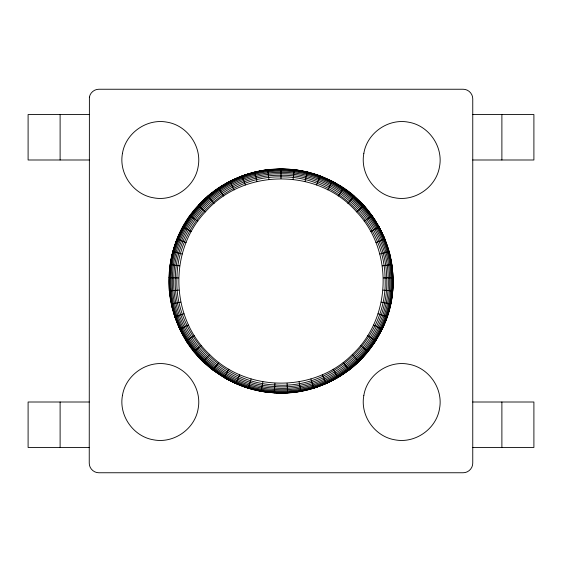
<?xml version="1.0" encoding="UTF-8"?>
<svg xmlns="http://www.w3.org/2000/svg" width="562" height="562" viewBox="0 0 562 562"><rect width="100%" height="100%" fill="white"/><g stroke="black" fill="none" stroke-linecap="round" stroke-linejoin="round"><path stroke-width="0.84" d="M373.484 325.054L382.153 329.184C408.644 276.708 384.949 206.957 332.163 181.322C288.812 158.329 231.291 168.509 198.569 205.116L198.33 205.369C154.466 250.814 161.322 331.98 212.183 369.417L213.012 370.056C227.146 380.776 243.732 388.082 261.182 391.278C274.291 393.562 287.709 393.562 300.818 391.278C318.268 388.082 334.854 380.776 348.988 370.056L349.817 369.417C374.088 350.604 389.937 321.541 392.599 290.947L392.662 290.252C395.255 259.447 384.239 228.312 363.67 205.369L356.582 211.853C318.45 167.975 243.55 167.975 205.418 211.853C168.389 250.687 170.377 317.93 209.647 354.503C247.364 392.669 314.636 392.669 352.353 354.503C391.623 317.93 393.611 250.687 356.582 211.853M383.396 277.965L392.993 277.677L392.599 290.947L383.038 290.097M367.569 351.573C345.707 379.434 309.592 394.819 274.361 392.845L274.93 383.263M170.033 267.596L169.338 271.748L169.38 290.252C168.748 277.214 169.436 264.133 172.92 251.467L182.179 253.996M392.993 277.677L392.662 281L392.557 275.963M293.118 179.278L294.249 169.745L307.316 172.091L320.017 175.969L316.673 184.968M170.307 265.938L170.581 264.281M170.862 262.623C173.061 245.657 180.332 229.689 189.963 215.682L197.768 221.28M392.662 290.252C389.782 321.394 373.941 351.06 348.988 370.056L343.164 362.427M262.883 381.823L261.182 391.278L274.361 392.845M305.061 181.428L307.316 172.091M251.081 378.978L248.278 388.159L235.829 383.537L224.02 377.474L228.903 369.206M172.386 253.497C179.376 227.87 194.859 204.175 217.108 189.359M235.829 383.537L239.707 374.749M327.779 189.865L332.163 181.322L343.593 188.073L354.144 196.124L347.878 203.402M383.607 326.009L374.798 342.279L368.602 350.245M338.226 196.033L343.593 188.073M194.375 335.683L186.254 340.811L193.995 351.601L202.952 361.394L213.012 370.056L218.836 362.427M202.952 361.394L209.647 354.503M363.431 205.116L369.115 212.415L363.431 205.116L349.817 192.583L344.892 189.359M234.221 189.865L229.837 181.322L218.407 188.073L207.856 196.124L198.33 205.369L205.418 211.853M193.995 351.601L201.456 345.546M364.232 221.28L372.037 215.682L379.118 226.907L384.829 238.892L375.929 242.503M310.919 378.978L313.722 388.159L326.171 383.537L337.98 377.474L349.817 369.417M218.52 188.439C232.956 178.049 250.209 172.134 267.751 169.745L268.882 179.278M370.709 231.544L379.118 226.907M180.753 302.103L171.361 304.077L174.859 316.884L179.847 329.184L188.516 325.054M227.673 182.46L244.618 175.028L262.559 170.483L265.91 170.209M174.859 316.884L183.957 313.807M379.821 253.996L389.08 251.467M317.382 386.972L299.441 391.517L289.381 392.346M382.315 265.875L391.819 264.456M193.398 350.245C179.278 333.421 171.712 311.917 169.338 290.252L169.401 290.947L178.962 290.097M392.466 271.762L391.967 267.596M268.425 169.998L272.619 169.654M275.134 169.443L281 168.958L286.866 169.443M286.866 392.557L281 393.042L275.134 392.557M89.246 114.536L28.1 114.536L28.1 159.994L89.246 159.994M472.754 114.536L533.9 114.536L533.9 159.994L472.754 159.994M89.246 402.006L28.1 402.006L28.1 447.464L89.246 447.464M472.754 402.006L533.9 402.006L533.9 447.464L472.754 447.464M169.007 277.677L178.604 277.965M289.381 169.654L293.575 169.998M296.09 170.209L299.441 170.483L317.382 175.028L332.163 181.322M248.278 388.159L262.559 391.517L272.619 392.346M170.181 264.456L179.685 265.875M381.247 302.103L390.639 304.077M262.559 391.517L244.618 386.972L227.673 379.54L213.012 370.056M378.043 313.807L387.141 316.884M177.171 238.892L186.071 242.503M317.382 175.028L334.327 182.46L343.48 188.439M182.882 226.907L191.291 231.544M367.625 335.683L375.746 340.811M227.673 379.54L212.183 369.417L198.569 356.884L194.431 351.573M360.544 345.546L368.005 351.601M352.353 354.503L359.048 361.394M207.856 196.124L214.122 203.402M218.407 188.073L223.774 196.033M333.097 369.206L337.98 377.474M179.847 329.184L187.202 342.279M322.293 374.749L326.171 383.537M241.983 175.969L245.327 184.968M383.607 235.991L389.614 253.497L391.138 262.623M254.684 172.091L256.939 181.428M299.117 381.823L300.818 391.278M169.401 290.947L172.386 308.503M391.419 264.281L391.693 265.938M287.07 383.263L287.639 392.845M501.887 114.536L501.887 159.994M501.887 402.006L501.887 447.464M281 168.958L281 178.561M60.113 114.536L60.113 159.994M60.113 402.006L60.113 447.464M385.061 277.916C388.314 336.905 333.702 389.93 274.832 384.928C220.346 382.82 174.192 332.374 176.939 277.916C177.423 223.388 226.479 175.766 281 176.889C335.521 175.766 384.577 223.388 385.061 277.916M386.677 277.867C389.986 337.776 334.516 391.616 274.734 386.537C219.398 384.408 172.534 333.175 175.323 277.867C175.815 222.489 225.636 174.129 281 175.274C336.364 174.129 386.185 222.489 386.677 277.867M388.194 277.825C391.545 338.591 335.289 393.203 274.649 388.054C218.52 385.89 170.974 333.926 173.806 277.825C174.304 221.653 224.842 172.597 281 173.756C337.158 172.597 387.696 221.653 388.194 277.825M389.564 277.783C392.964 339.329 335.985 394.643 274.565 389.424C217.719 387.232 169.569 334.601 172.436 277.783C172.941 220.894 224.119 171.206 281 172.386C337.881 171.206 389.059 220.894 389.564 277.783M390.752 277.747C394.18 339.961 336.582 395.88 274.495 390.604C217.03 388.384 168.354 335.184 171.248 277.747C171.761 220.241 223.5 170.012 281 171.199C338.5 170.012 390.239 220.241 390.752 277.747M391.707 277.719C395.17 340.474 337.067 396.884 274.439 391.566C216.468 389.326 167.371 335.655 170.293 277.719C170.806 219.707 223.002 169.043 281 170.244C338.998 169.043 391.194 219.707 391.707 277.719M392.417 277.698C395.901 340.853 337.425 397.622 274.397 392.269C216.054 390.021 166.647 336.006 169.584 277.698C170.103 219.313 222.629 168.326 281 169.534C339.371 168.326 391.897 219.313 392.417 277.698M392.852 277.684C396.351 341.092 337.643 398.079 274.368 392.705C215.801 390.442 166.197 336.224 169.148 277.684C169.675 219.075 222.404 167.89 281 169.099C339.596 167.89 392.325 219.075 392.852 277.684M89.393 97.177L89.246 463.151C89.154 468.287 93.714 472.846 98.849 472.754L463.151 472.754C468.287 472.846 472.846 468.287 472.754 463.151L472.754 98.849C472.846 93.714 468.287 89.154 463.151 89.246L98.849 89.246C94.318 89.196 90.131 92.709 89.393 97.177M122.481 153.321C118.568 173.489 133.356 194.607 153.644 197.824C173.806 201.737 194.93 186.949 198.147 166.661C202.06 146.499 187.272 125.375 166.984 122.158C146.815 118.245 125.698 133.032 122.481 153.321M122.481 395.339C118.568 415.501 133.356 436.625 153.644 439.842C173.806 443.755 194.93 428.968 198.147 408.679C202.06 388.511 187.272 367.393 166.984 364.176C146.815 360.263 125.698 375.051 122.481 395.339M363.853 153.321C359.94 173.489 374.728 194.607 395.016 197.824C415.185 201.737 436.302 186.949 439.519 166.661C443.432 146.499 428.644 125.375 408.356 122.158C388.194 118.245 367.07 133.032 363.853 153.321M363.853 395.339C359.94 415.501 374.728 436.625 395.016 439.842C415.185 443.755 436.302 428.968 439.519 408.679C443.432 388.511 428.644 367.393 408.356 364.176C388.194 360.263 367.07 375.051 363.853 395.339M374.798 219.721L370.147 213.75L374.798 219.721"/></g></svg>
